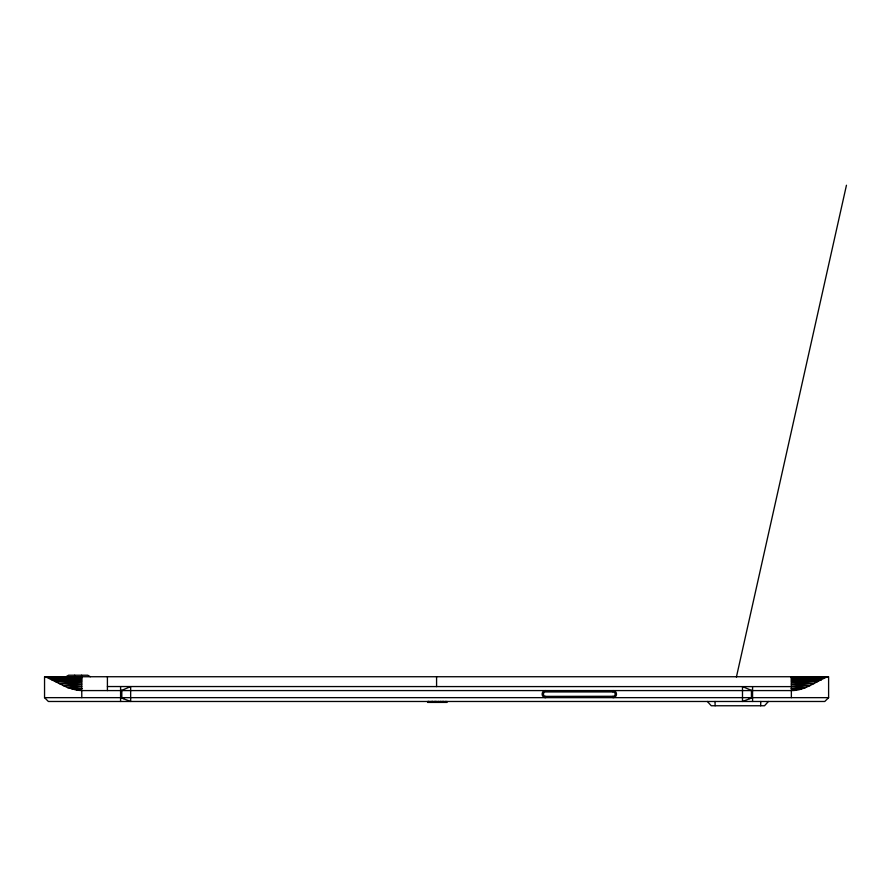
<?xml version="1.0" encoding="UTF-8"?>
<svg xmlns="http://www.w3.org/2000/svg" width="891" height="891" viewBox="0 0 891 891"><rect width="100%" height="100%" fill="white"/><g stroke="black" fill="none" stroke-linecap="round" stroke-linejoin="round"><path stroke-width="1.34" d="M760.658 705.761L760.78 701.473M74.588 676.737L74.677 675.222M545.737 696.383L545.069 696.294A2.25 2.25 0 0 1 545.069 691.939L613.543 691.939A2.25 2.25 0 0 1 613.543 696.294L545.737 696.383L545.648 697.653A3.542 3.542 0 0 1 542.118 694.111A3.542 3.542 0 0 1 545.648 690.581M612.874 691.85L612.963 690.581A3.542 3.542 0 0 1 616.505 694.111A3.542 3.542 0 0 1 612.963 697.653L612.874 696.383M736.412 677.026L846.45 185.239M768.421 701.473L764.523 705.761L711.263 705.761L707.365 701.473M828.608 697.653L824.776 701.473L48.37 701.473L44.55 697.653L44.55 676.737L828.608 676.737L828.608 697.653L44.55 697.653M749.353 698.555L752.572 697.653L742.493 701.473L742.493 686.616L751.993 690.581M65.979 676.737L68.562 675.222L87.752 675.222L90.336 676.737M76.927 690.224L81.794 688.487L67.538 687.574L45.419 676.737L81.794 676.837L47.39 677.327L81.794 677.149L49.54 678.329L81.794 677.65L52.246 679.811L81.794 681.648L55.454 681.57L81.794 683.107L59.118 683.586L81.794 684.745L63.172 685.647L81.794 686.538L67.538 687.574L76.927 690.224L81.794 690.581L791.364 690.581C804.963 690.803 815.722 681.37 827.728 676.737L791.364 676.837L825.768 677.327L791.364 677.149L823.618 678.329L791.364 677.65L820.912 679.811L791.364 681.648L817.693 681.57L791.364 683.107L814.029 683.586L791.364 684.745L809.986 685.647L791.364 686.538L805.609 687.574L791.364 688.487L796.22 690.224M749.598 698.399L752.572 697.653L751.714 697.675L751.714 690.558M749.843 698.266L752.572 697.653L751.158 697.764M750.088 698.132L752.572 697.653L750.89 697.831M750.356 698.021L752.572 697.653L750.612 697.92M121.154 690.581L130.654 686.616L130.654 701.473L120.586 697.653L123.793 698.555M72.149 689.166L81.794 688.487M120.586 690.581L121.711 690.514L121.711 697.709L120.586 697.653L123.559 698.399M81.794 680.368L52.246 679.811L81.794 678.363M52.246 679.811L81.794 679.265M791.364 680.368L820.912 679.811L791.364 678.363M107.41 686.538L791.364 686.616M791.364 679.265L820.912 679.811M752.572 690.581L751.436 690.514L751.436 697.709M791.364 688.487L800.998 689.166M121.154 697.653L121.711 697.709M122.267 697.831L120.586 697.653L123.314 698.266M122.535 697.92L120.586 697.653L121.432 697.675L121.432 690.558M122.802 698.021L120.586 697.653L123.058 698.132M81.638 675.222L81.794 697.653M715.005 701.473L715.139 705.761M791.364 676.737L791.364 697.653M752.572 686.616L752.572 701.473M447.059 701.473L447.059 702.409L427.635 702.409L427.613 701.473M446.257 701.473L446.257 702.409M446.023 701.473L446.023 702.409M445.623 701.473L445.623 702.409M444.954 701.473L444.954 702.409M443.607 701.473L443.607 702.409M443.362 701.473L443.362 702.409M443.005 701.473L443.005 702.409M442.304 701.473L442.304 702.409M442.181 701.473L442.181 702.409M441.112 701.473L441.112 702.409M440.833 701.473L440.833 702.409M440.611 701.473L440.611 702.409M440.009 701.473L440.009 702.409M438.829 701.473L438.829 702.409M438.439 701.473L438.439 702.409M438.038 701.473L438.038 702.409M436.868 701.473L436.868 702.409M436.579 676.737L436.579 686.616M436.078 701.473L436.078 702.409M435.922 701.473L435.922 702.409M435.32 701.473L435.32 702.409M435.22 701.473L435.22 702.409M434.418 701.473L434.418 702.409M434.262 701.473L434.262 702.409M432.87 701.473L432.87 702.409M432.759 701.473L432.725 702.409M432.124 701.473L432.113 702.409M431.333 701.473L431.333 702.409M431.133 701.473L431.133 702.409M430.008 701.473L430.008 702.409M428.916 701.473L428.916 702.409M428.849 701.473L428.849 702.409M428.66 701.473L428.66 702.409M428.46 701.473L428.46 702.409M120.586 686.616L120.586 701.473M107.41 676.737L107.41 690.581M432.447 702.409L432.447 701.473L432.413 702.409"/></g></svg>
